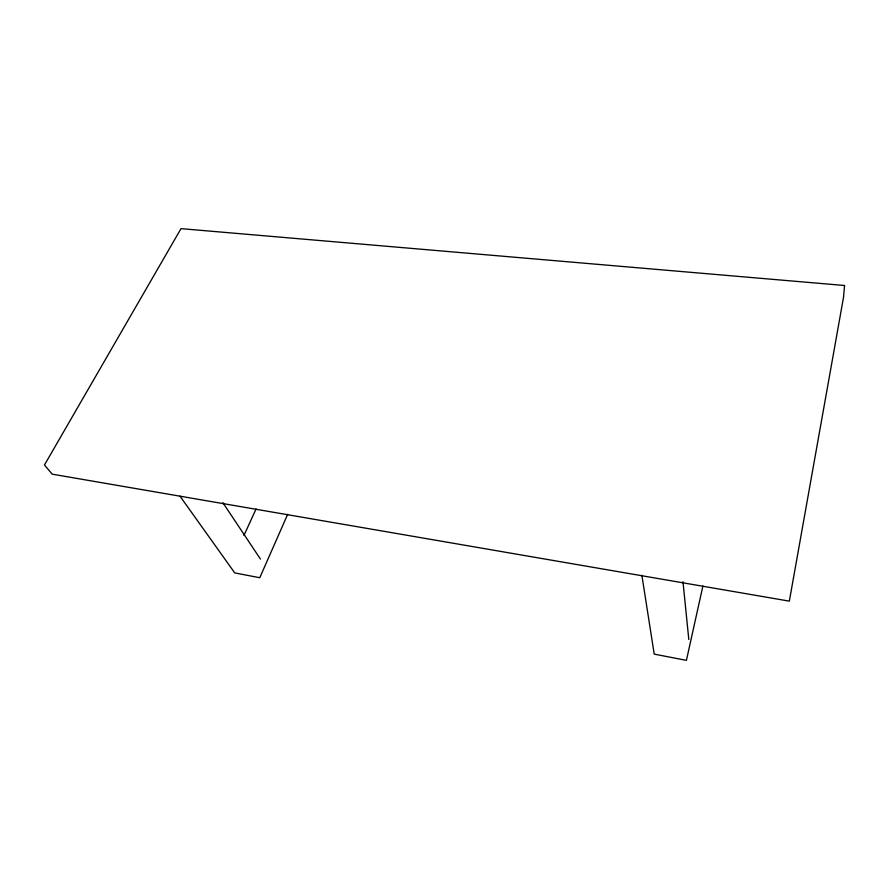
<?xml version="1.0" encoding="UTF-8"?>
<svg xmlns="http://www.w3.org/2000/svg" width="889" height="889" viewBox="0 0 889 889"><rect width="100%" height="100%" fill="white"/><g stroke="black" fill="none" stroke-linecap="round" stroke-linejoin="round"><path stroke-width="1.33" d="M702.91 586.007L686.408 660.36L654.215 654.126L641.88 575.294M287.68 514.331L259.766 577.739L234.729 572.894L179.989 496.162M243.953 535.467L256.054 508.997M222.895 502.685L260.433 559.081M682.974 581.684L688.808 639.502M844.55 285.502L843.517 297.348L789.332 601.142L52.229 474.17L44.45 465.003L181 228.64L844.55 285.502"/></g></svg>
